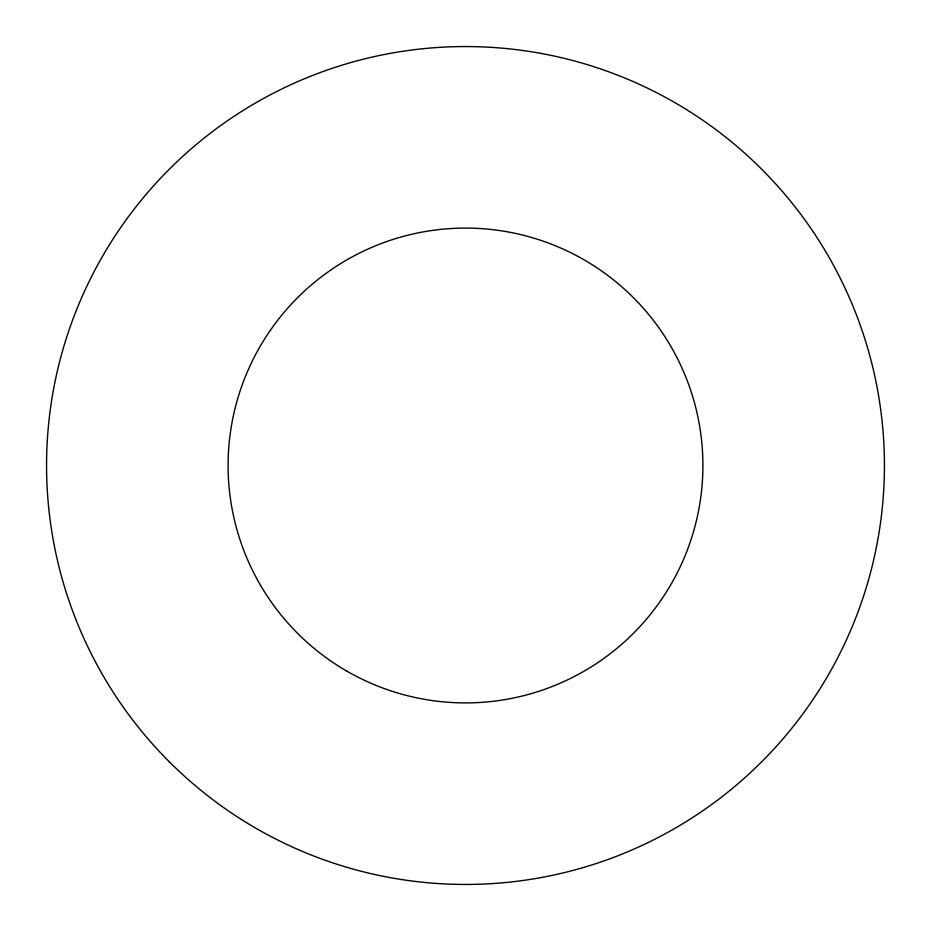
<?xml version="1.0" encoding="UTF-8"?>
<svg xmlns="http://www.w3.org/2000/svg" width="931" height="931" viewBox="0 0 931 931"><rect width="100%" height="100%" fill="white"/><g stroke="black" fill="none" stroke-linecap="round" stroke-linejoin="round"><path stroke-width="1.4" d="M346.798 671.1A237.405 237.405 0 0 0 702.905 465.5A237.405 237.405 0 0 0 346.798 259.9A237.405 237.405 0 0 0 346.798 671.1M169.256 761.744A418.95 418.95 0 0 0 870.171 573.927A418.95 418.95 0 0 0 357.073 60.829A418.95 418.95 0 0 0 169.256 761.744"/></g></svg>
